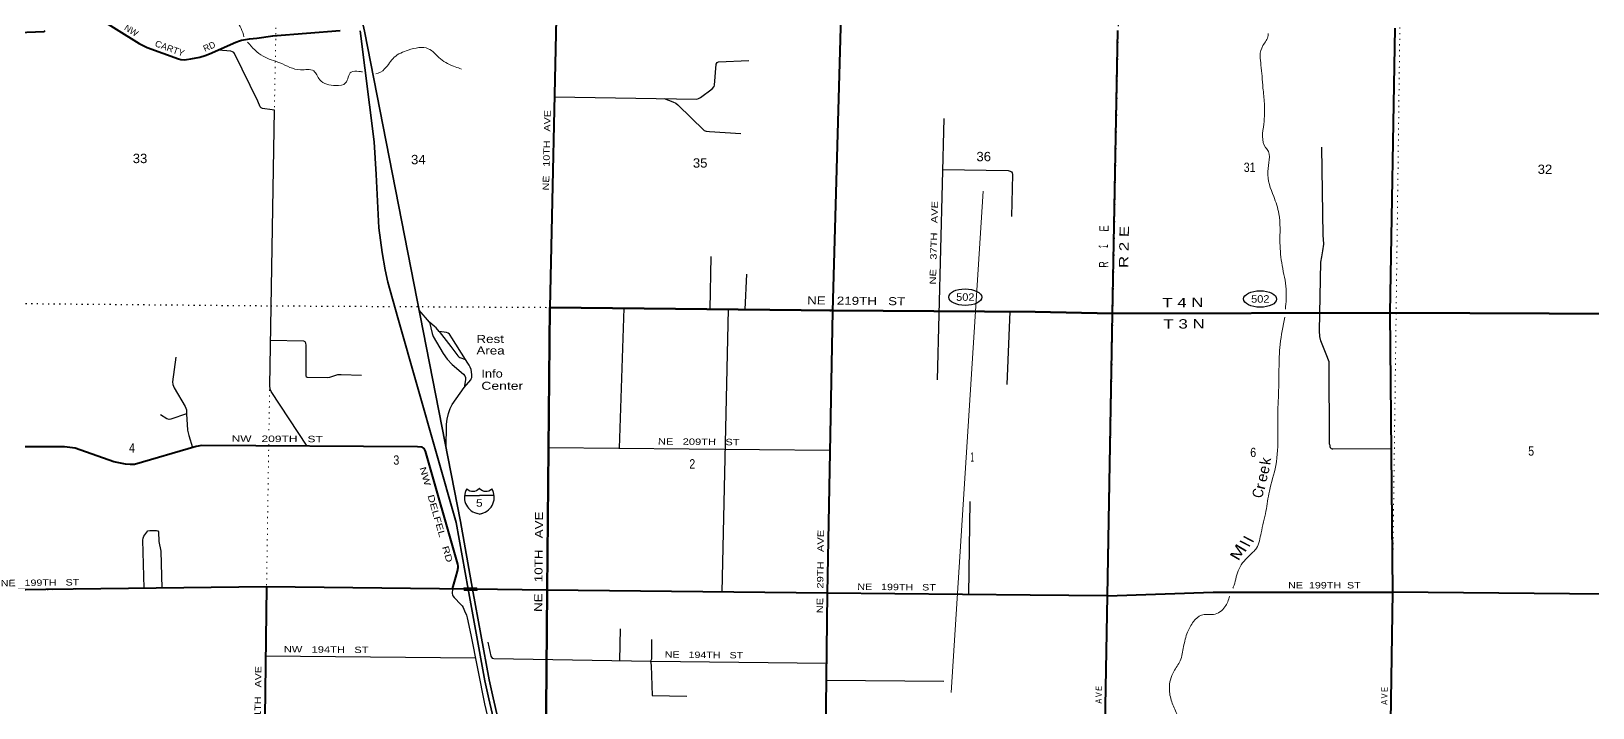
# Model space of a CAD drawing. Header units: feet. Extents: x -481249 to -254670, y -730376 to -544252.
# Drawn here: x -434086 to -404811, y -633270 to -620592 of the extents above; entities that cross this region are included whole.
import ezdxf
from ezdxf.enums import TextEntityAlignment as Align

# ---------------------------------------------------------------- set-up
doc = ezdxf.new("R2010")
doc.units = ezdxf.units.FT
doc.header["$LTSCALE"] = 70
doc.linetypes.add('DOTTED', pattern=[1.5, 0.3, -1.2])
for name, color, linetype, lineweight in [('15', 7, 'Continuous', 25), ('17', 7, 'Continuous', 25), ('18', 7, 'Continuous', 35), ('23', 7, 'Continuous', 70), ('26', 7, 'Continuous', 40), ('27', 7, 'Continuous', 13), ('29', 7, 'Continuous', 25), ('39', 7, 'Continuous', 13), ('41', 7, 'Continuous', 13), ('45', 7, 'Continuous', 25), ('46', 7, 'Continuous', 13), ('55', 7, 'Continuous', 13), ('6', 7, 'DOTTED', 25), ('7', 7, 'DOTTED', 13)]:
    doc.layers.add(name, color=color, linetype=linetype, lineweight=lineweight)
doc.layers.add('30', color=7, linetype='Continuous')

msp = doc.modelspace()

# ---------------------------------------------------------------- linework, layer by layer
at = {"layer": '15'}
for p, q in [((-425960.52, -629293.8), (-425684.11, -629293.8)), ((-425687.81, -629162.33), (-425684.91, -629159.42)), ((-425681.74, -629161.8), (-425685.17, -629159.42)), ((-425684.11, -629639.38), (-425748, -629621.42)), ((-425684.64, -629639.64), (-425621.01, -629620.9))]:
    msp.add_line(p, q, dxfattribs=at)
msp.add_lwpolyline([(-425408.75, -629293.8), (-425684.64, -629293.8), (-425684.11, -629293.8)], dxfattribs=at)
for centre, radius, start, end in [((-425657.89, -629328.9), 306.13, 148.44436, 254.43378), ((-425806.49, -629046.3), 165.66, 227.34248, 315.8117), ((-425562.8, -629046.3), 165.66, 224.18831, 312.69403), ((-425711.4, -629328.9), 306.13, 283.08087, 31.62484)]:
    msp.add_arc(centre, radius, start, end, dxfattribs=at)
at = {"layer": '17'}
for centre, major_axis in [((-416576.25, -625575.59), (309.24, -1)), ((-411046.98, -625610.42), (-309.24, 1))]:
    msp.add_ellipse(centre, major_axis=major_axis, ratio=0.500121, dxfattribs=at)
at = {"layer": '18'}
for p, q in [((-426119.14, -629796.99), (-425892.29, -631047.53)), ((-426040.42, -629782.71), (-425810.8, -631048.47))]:
    msp.add_line(p, q, dxfattribs=at)
for points in [[(-430005.55, -613301.03), (-427964.52, -620025.65), (-427836.2, -620593.01), (-426040.42, -629782.71)], [(-427920.31, -620583.78), (-427658.82, -622665.26), (-427619.79, -623276.53), (-427566.31, -624277.64), (-427507.54, -624738.85), (-427449.76, -625066.23), (-427401, -625295.62), (-427215.01, -625962.8), (-426119.14, -629796.99)], [(-425892.29, -631047.53), (-425580.71, -632765.1), (-425506.43, -633104.11), (-425033.53, -635146.13)], [(-425810.8, -631048.47), (-425502.25, -632749.39), (-425428.39, -633086.52), (-424955.59, -635128.08)]]:
    msp.add_lwpolyline(points, dxfattribs=at)
at = {"layer": '23'}
for p, q in [((-413812.66, -625882.08), (-415261.92, -625849.12)), ((-413812.66, -625882.08), (-408608.45, -625868.08)), ((-403262.85, -625893.57), (-408608.45, -625868.08))]:
    msp.add_line(p, q, dxfattribs=at)
msp.add_lwpolyline([(-415261.92, -625849.12), (-419061.28, -625823.55), (-424360.92, -625767.65), (-424410.78, -631064.66), (-424458.89, -636267.92)], dxfattribs=at)
at = {"layer": '26'}
for p, q in [((-413812.66, -625882.08), (-413712.21, -620578.75)), ((-408608.45, -625868.08), (-408513.03, -620532.44)), ((-413908.78, -631175.5), (-413812.66, -625882.08)), ((-408556.19, -631103.91), (-408608.45, -625868.08)), ((-429672.48, -631003.74), (-429747.96, -636300.71)), ((-425892.29, -631047.53), (-429672.48, -631003.82)), ((-425810.8, -631048.47), (-425892.29, -631047.53)), ((-424410.78, -631064.66), (-425810.8, -631048.47)), ((-419162.05, -631124.91), (-424410.78, -631064.66)), ((-415356.85, -631157.83), (-419162.08, -631124.91)), ((-413908.78, -631175.5), (-415356.85, -631157.83)), ((-408643.03, -636421.74), (-408556.19, -631103.91)), ((-414005.87, -636369.46), (-413908.78, -631175.5))]:
    msp.add_line(p, q, dxfattribs=at)
for points in [[(-418814.72, -615207.17), (-418914.92, -620524.06), (-419065.58, -625835.48), (-419162.05, -631124.91)], [(-424232.06, -619778.69), (-424360.92, -625767.65)], [(-433305.05, -620047.29), (-432063.32, -620821.45), (-431913.39, -620893.24), (-431326.75, -621109.08), (-431283.96, -621120.11), (-431218.26, -621124.36), (-431171.63, -621122.23), (-431096.27, -621110.89), (-430924.73, -621076.64), (-430826.18, -621045.9), (-430741.18, -621017.47), (-430250.7, -620799), (-430179.78, -620774.5), (-430141.63, -620761.77), (-429993.28, -620736.33), (-429853.83, -620718.69), (-429556.21, -620680.04), (-428290.89, -620579.52)], [(-435756.13, -621129.23), (-434736.99, -620645.49), (-434656.87, -620625.02), (-433841.76, -620595.84), (-433821.85, -620580.49)], [(-426190.66, -631044.08), (-426124.21, -630822.5), (-426093.44, -630712.87), (-426082.27, -630642.23), (-426082.27, -630614.66), (-426086.07, -630576.54), (-426691.3, -628459.36), (-426722.17, -628410.4), (-426758.35, -628386.12), (-426841.67, -628379.27), (-430886.16, -628355.36), (-430994.88, -628374.7), (-432151.75, -628710.84), (-432230.09, -628714.23), (-432315.97, -628704.68), (-432539.35, -628658.89), (-433264.74, -628405.67), (-433460.51, -628378.64), (-434855.72, -628381.53), (-437371.71, -628329.41), (-437396.34, -628337.41), (-437437.14, -628366.49), (-437476.1, -628401.64)], [(-429672.48, -631003.74), (-434857.85, -631067.56), (-437512.19, -631010.24)], [(-419162.08, -631124.91), (-419228.7, -636424.44), (-419218.01, -636731.3)], [(-413908.78, -631175.5), (-411926.35, -631105.67), (-408556.19, -631103.91)], [(-397897.06, -631152.16), (-397921.78, -631152.18), (-403261.66, -631157.07), (-408556.19, -631103.91)]]:
    msp.add_lwpolyline(points, dxfattribs=at)
at = {"layer": '29'}
for p, q in [((-416976.04, -622226.54), (-417100.89, -627123.78)), ((-421355.86, -625799.35), (-421341.5, -624812.35)), ((-420698.57, -625806.28), (-420670.22, -625146.5)), ((-422973.26, -625782.29), (-423061.69, -628406.03)), ((-421019.17, -625802.9), (-421139.9, -631102.21)), ((-415740.02, -625845.9), (-415796.1, -627210.95)), ((-409744.35, -628327.63), (-409753.41, -626790.24)), ((-424385.63, -628393.2), (-419113.16, -628444.31)), ((-408602.51, -628424.07), (-409680.9, -628420.06)), ((-416510.57, -631147.85), (-416483.59, -629401.87)), ((-423045.16, -631791.65), (-423059.86, -632387.56)), ((-429690.93, -632298.6), (-425757.34, -632337.71)), ((-419179.41, -632756.12), (-416979.62, -632770.02))]:
    msp.add_line(p, q, dxfattribs=at)
for points in [[(-428914.12, -628367.02), (-429588.35, -627344.24), (-429606.28, -627297.79), (-429614.76, -627232.06), (-429526.81, -622069.92), (-429614.31, -622059.75), (-429706.96, -622048.72), (-429751.47, -622038.12), (-429773.83, -622025.61), (-429791.73, -622006.31), (-429836.91, -621901.56), (-430276.01, -621008.66), (-430289.46, -620988.74), (-430309.92, -620974.74), (-430341, -620965.35), (-430574.61, -620943.28)], [(-424276.05, -621823.31), (-421609.48, -621862.53), (-421573.76, -621854.65), (-421536.57, -621832.25), (-421317.31, -621672.29), (-421282.97, -621627.87), (-421275.98, -621603.38), (-421242.52, -621207.31), (-421227.24, -621179.3), (-421201.42, -621166.19), (-420631.55, -621142.45)], [(-422218.42, -621853.57), (-422055.78, -621915.49), (-422004, -621939.46), (-421960.92, -621970.09), (-421467.63, -622450.31), (-421429.64, -622467.45), (-421371.92, -622470.79), (-420783.46, -622505.74)], [(-409858.94, -624486.22), (-409867.53, -624421.7), (-409893.03, -622765.25)], [(-417000.44, -623183.59), (-415767.66, -623204.3), (-415734.8, -623211.72), (-415707.85, -623228.23), (-415696.65, -623243.53), (-415690.96, -623274.83), (-415706.46, -624065.4)], [(-409753.41, -626790.24), (-409809.88, -626641.78), (-409909.16, -626391.28), (-409930.74, -626313.55), (-409935.06, -626205.57), (-409909.16, -624918.55), (-409891.89, -624819.22), (-409870.31, -624706.93), (-409853.05, -624581.68), (-409858.94, -624486.22)], [(-429597.61, -626384.29), (-428984.24, -626395.54), (-428953.9, -626408.7), (-428941.86, -626431.59), (-428935.6, -626479.43), (-428939.59, -627047.46), (-428929.14, -627063.48), (-428912.14, -627072.24), (-428537.53, -627081.71), (-428486.19, -627076.2), (-428337.67, -627024.53), (-428275.47, -627022.08), (-427891, -627037.82)], [(-431372.57, -626702.92), (-431436.09, -627165.05), (-431432.14, -627214.04), (-431408.76, -627276.16), (-431196.82, -627622.79), (-431177.82, -627686.89), (-431172.14, -627759.93), (-431153.68, -628067.55), (-431132.16, -628170.48), (-431064.32, -628394.88)], [(-431172.2, -627759.21), (-431467.29, -627860.88), (-431496.78, -627866.06), (-431543.32, -627854.94), (-431661.78, -627781.69)], [(-409744.35, -628327.63), (-409741.9, -628362.84), (-409738.66, -628373.63), (-409733.26, -628389.83), (-409712.73, -628411.39), (-409695.49, -628418.98), (-409680.9, -628420.06)], [(-431970.64, -631032.03), (-431992.34, -630130.18), (-431986.35, -630094.61), (-431972.48, -630056.4), (-431920.65, -629977.99), (-431899.84, -629955.85), (-431861.31, -629948.31), (-431734.15, -629950.43), (-431710.83, -629956.79), (-431701.77, -629970.9), (-431694.2, -630151.77), (-431658.64, -630335.35), (-431638.93, -631027.94)], [(-426190.66, -631044.08), (-426193.53, -631128.88), (-426189.83, -631151.67), (-426182.94, -631171.28), (-426159.76, -631207.05), (-426030.61, -631334.78), (-426008.62, -631361.59), (-425990.07, -631391.81), (-425962.52, -631451.18), (-425927.02, -631536.53), (-425910.6, -631587.94), (-425842.78, -631901.76), (-425588.45, -633199.45), (-425108.95, -635230.27), (-425098.35, -635312.97), (-425096.75, -635379.23), (-425116.95, -635656), (-425140.82, -635892.29), (-425177.35, -636154.35), (-425179.95, -636219.43), (-425168.7, -636291.08), (-425097.35, -636624.46)], [(-422458.8, -631993.17), (-422454.94, -632329.02), (-422457.79, -632358.57), (-422472.81, -632398.34), (-422460.76, -632478.95), (-422446.58, -633041.41), (-421793.69, -633052.08)], [(-425522.94, -632044.23), (-425471.88, -632300.39), (-425459.71, -632324.87), (-425442.2, -632338.55), (-425412.07, -632344.14), (-422464.79, -632398.54), (-419175.98, -632433.43)]]:
    msp.add_lwpolyline(points, dxfattribs=at)
at = {"layer": '39'}
for points in [[(-431091.8, -619954.66), (-430779.32, -620207.47), (-430398.41, -620367.66), (-430239.44, -620423.88), (-430096.92, -620697.68)], [(-430029.8, -620796.22), (-429740, -621060.84), (-429422.35, -621185.31), (-429038.69, -621315.45), (-428790.63, -621335.77), (-428676.45, -621501.27), (-428376.44, -621609.23), (-428190.8, -621559.71), (-428085.54, -621355.6), (-427942.96, -621345.15), (-427878.2, -621352.7)], [(-427623.68, -621387.4), (-427623.28, -621387.35), (-427460.75, -621299.11), (-427278.91, -621078.87), (-427017.03, -620944.96), (-426641.53, -620918.31), (-426413.71, -621108.76), (-426134.81, -621260.35), (-426021.52, -621299.35)], [(-410573.52, -625798.71), (-410559.06, -625424.54), (-410633.86, -624982.13), (-410675.04, -624556.87), (-410694.46, -624011.74), (-410793.02, -623689.14), (-410903.19, -623221.51), (-410914.52, -622805.23), (-410943.57, -622770.15), (-410978.36, -622333.04), (-410966.41, -621943.61), (-410993.72, -621655.42), (-411011.09, -621435.86), (-411030.77, -621226.27), (-411047.54, -621052.94), (-410993.41, -620859.76), (-410897.21, -620669.91), (-410898.9, -620635.14)], [(-411557.76, -631031.49), (-411549.95, -631013.11), (-411460.08, -630702.51), (-411258.9, -630429.59), (-411115.72, -630279.41), (-411028.66, -629994.84), (-410937.78, -629585.82), (-410874.1, -629212.1), (-410752.85, -628729.69), (-410715.3, -628160.25), (-410715.48, -627708.15), (-410695.89, -627200.42), (-410693.59, -626929.24), (-410671.16, -626459.78), (-410582.43, -625950.63)], [(-413591.35, -636333.63), (-413599.29, -636144.21), (-413582.23, -636046.29), (-413537.63, -635967.33), (-413506.09, -635855.81), (-413568.2, -635785.53), (-413680.44, -635777.96), (-413754.59, -635707.29), (-413755.59, -635608.81), (-413630.05, -635510.31), (-413527.12, -635362.87), (-413441.13, -635178.73), (-413418.3, -635089.04), (-413426.02, -634948.14), (-413340.37, -634840.35), (-413228.58, -634731.37), (-413219.48, -634631.19), (-413214.34, -634398.28), (-413153.7, -634189.22), (-413087.19, -634050.68), (-412985.02, -633993.64), (-412890.12, -634042.86), (-412755.57, -634043.1), (-412605.46, -633929.31), (-412541.39, -633804.75), (-412536.99, -633595.93), (-412606.83, -633384.75), (-412704.27, -633156.62), (-412748.99, -632912.08), (-412666.84, -632591.19), (-412546.19, -632390.07), (-412481.75, -632122.86), (-412407.23, -631853.97), (-412296.73, -631656.54), (-412146.38, -631534.72), (-411923.05, -631521.7), (-411705.81, -631379.89), (-411620.29, -631178.65)]]:
    msp.add_spline(points, degree=3, dxfattribs=at)
at = {"layer": '45'}
msp.add_line((-426618.73, -626042.69), (-426815.41, -625816.77), dxfattribs=at)
for points in [[(-426618.73, -626042.69), (-426572.13, -626258.87), (-426552.35, -626310.66), (-426360.88, -626633.59), (-426286.04, -626738.94), (-426193.55, -626838.58), (-425983.87, -627016.82), (-425958.16, -627047.29), (-425944.19, -627077.9), (-425942.06, -627125.99), (-425969.57, -627265.82)], [(-426440.83, -626218.02), (-426493.59, -626152.63), (-426524.74, -626125.56), (-426618.73, -626042.69)], [(-426440.83, -626218.02), (-426221.29, -626500.61), (-426089.28, -626674.59), (-426071.62, -626692.37), (-426048.73, -626709.16), (-425946.68, -626744.44)], [(-425946.68, -626744.44), (-426199.2, -626336.55), (-426228.81, -626286.23), (-426243.69, -626271.18), (-426271.54, -626249.58), (-426302.95, -626235.56), (-426440.83, -626218.02)], [(-425969.57, -627265.82), (-425845.86, -627126.41), (-425837.36, -627106.91), (-425828.2, -627079.43), (-425825.35, -627026.55), (-425838.88, -626931.32), (-425854.91, -626884.75), (-425873.99, -626848.87), (-425898.18, -626809.9), (-425946.68, -626744.44)], [(-426308.52, -628410.76), (-426297.35, -627958.16), (-426286.81, -627861.94), (-426264.25, -627754.23), (-426230.34, -627661.92), (-426192.03, -627589.43), (-425969.57, -627265.82)]]:
    msp.add_lwpolyline(points, dxfattribs=at)
at = {"layer": '46'}
msp.add_line((-416236.98, -623589.61), (-416838.47, -632987.41), dxfattribs=at)
at = {"layer": '55'}
for p, q in [((-425978.31, -631021.53), (-425969.22, -631071.64)), ((-425733.87, -631024.36), (-425978.31, -631021.53))]:
    msp.add_line(p, q, dxfattribs=at)
msp.add_lwpolyline([(-425733.87, -631024.36), (-425724.78, -631074.47), (-425969.22, -631071.64)], dxfattribs=at)
msp.add_lwpolyline([(-425968.71, -631029.64), (-425740.56, -631032.28), (-425734.38, -631066.36), (-425962.53, -631063.72)], close=True, dxfattribs=at)
at = {"layer": '6'}
for points in [[(-413504.02, -611806.73), (-413597.37, -615330.12), (-413712.21, -620578.75), (-413812.66, -625882.08), (-413908.78, -631175.5), (-414006.15, -636378.46), (-413992.72, -636825.01)], [(-445473.78, -625502.72), (-444998.39, -625513.13), (-443555.22, -625525.42), (-440024.59, -625600.35), (-434820.28, -625689.38), (-429592.88, -625736.84), (-424361.03, -625766.35), (-419065.87, -625829.56), (-415261.92, -625849.12)], [(-415261.88, -625847.29), (-413812.66, -625882.08), (-408682.62, -625862.94), (-403262.89, -625894.72), (-397931.6, -625862.64), (-392550.45, -625842.19), (-387189.12, -625813.07), (-383312.3, -625828.5)]]:
    msp.add_lwpolyline(points, dxfattribs=at)
at = {"layer": '7'}
msp.add_line((-408343.55, -614117.03), (-408642.01, -636919.74), dxfattribs=at)
for points in [[(-429078.16, -597760.23), (-429098.07, -599268.91), (-429219.58, -604566.34), (-429289.86, -609818.9), (-429403.16, -615108.52), (-429496.97, -620420.7), (-429592.88, -625736.84), (-429629.44, -628125.4)], [(-424496.55, -636635.45), (-424445.28, -636345.14), (-424402.45, -631067.8), (-424361.03, -625766.35), (-424247.78, -620478.74), (-424113.65, -615157.54), (-424030.56, -609873.19), (-423887.45, -604594.36), (-423856.95, -600125.88)], [(-418664.71, -606893.85), (-418701.38, -609939.27), (-418816.13, -615206.77), (-418916.1, -620524.81), (-419065.87, -625829.56), (-419163.29, -631125.59), (-419228.7, -636424.44), (-419218.01, -636731.3)], [(-429632.56, -628328.98), (-429673.43, -630999.18), (-429748.86, -636297.77), (-429738, -636539.08)], [(-415356.85, -631157.83), (-419163.29, -631125.59), (-424402.45, -631067.8), (-429673.43, -630999.18), (-434881.82, -631074.62), (-440087.19, -630947.44), (-442757.84, -630876.11)], [(-415356.85, -631157.84), (-413908.78, -631175.5), (-411926.35, -631105.67), (-408556.19, -631103.91), (-403261.66, -631157.07), (-397897.06, -631152.16), (-392619.66, -631174.64), (-387269.72, -631189.36), (-383400.32, -631160.89)]]:
    msp.add_lwpolyline(points, dxfattribs=at)

# ---------------------------------------------------------------- texts
at = {"layer": '15', "width": 1.2}
msp.add_text(' 5 ', height=140, dxfattribs=at).set_placement((-425685.18, -629501.91), align=Align.CENTER)
at = {"layer": '17', "width": 1.25}
for s, rotation, p in [('NE   219TH   ST', 359.396, (-419540.76, -625708.8)), ('NE   10TH   AVE', 89.47, (-424507.58, -631475.55))]:
    msp.add_text(s, height=150, rotation=rotation, dxfattribs=at).set_placement(p)
at = {"layer": '17', "width": 1.1}
for p in [(-416573.54, -625643.9), (-411044.08, -625678.73)]:
    msp.add_text('502', height=140, dxfattribs=at).set_placement(p, align=Align.CENTER)
at = {"layer": '27'}
for s, rotation, p in [('NW', 328.058, (-432353.49, -620556.08)), ('RD', 24.009, (-430829.52, -620978.73))]:
    msp.add_text(s, height=120, rotation=rotation, dxfattribs=at).set_placement(p)
for s, rotation, width, p in [('CARTY', 339.8, 1.05, (-431777.92, -620869.64)), ('NE   10TH   AVE', 88.767, 1.25, (-424379.49, -623575.96)), ('NW   209TH   ST', 359.661, 1.4, (-430330.09, -628284.98)), ('NW   DELFEL   RD', 285.953, 1.35, (-426805.83, -628775.25)), ('NE   29TH   AVE', 89.391, 1.3, (-419241.04, -631501.19)), ('NE   199TH   ST', 0.705, 1.25, (-434656.65, -630995.08)), ('NE   199TH   ST', 359.504, 1.25, (-418599.39, -631061.26)), ('NE  199TH  ST', 0.03, 1.25, (-410522.2, -631034.94)), ('NW   11TH   AVE', 89.184, 1.25, (-429790.86, -634049.79))]:
    msp.add_text(s, height=120, rotation=rotation, dxfattribs=dict(at, width=width)).set_placement(p)
for s, rotation, width, p in [('E', 88.929, 0.7, (-414011.16, -632907.18)), ('E', 89.064, 0.7, (-408656.02, -632930.07)), ('A', 88.929, 0.75, (-414015.65, -633147.14)), ('V', 88.929, 0.75, (-414013.41, -633027.16)), ('A', 89.064, 0.75, (-408659.94, -633170.03)), ('V', 89.064, 0.75, (-408657.98, -633050.05))]:
    msp.add_text(s, height=120, rotation=rotation, dxfattribs=dict(at, width=width)).set_placement(p, align=Align.CENTER)
at = {"layer": '30'}
for s, rotation, width, p in [('NE   37TH   AVE', 88.54, 1.3, (-417125.41, -625339.1)), ('NE   209TH   ST', 359.445, 1.3, (-422337.19, -628337.58)), ('NW   194TH   ST', 359.43, 1.3, (-429351.05, -632231.09)), ('NE   194TH   ST', 359.392, 1.25, (-422209.54, -632331.24))]:
    msp.add_text(s, height=120, rotation=rotation, dxfattribs=dict(at, width=width)).set_placement(p)
at = {"layer": '41'}
for s, rotation, p in [('k', 82.142, (-410857.11, -628728.2)), ('e', 76.429, (-410897.76, -628903.48))]:
    msp.add_text(s, height=200, rotation=rotation, dxfattribs=at).set_placement(p)
for s, rotation, width, p in [('r', 76.115, 1.15, (-410962.89, -629194.79)), ('e', 75.569, 1.05, (-410936.59, -629055.89)), ('C', 80.415, 0.9, (-411003.17, -629350.68)), ('M', 59.842, 1.3, (-411454.95, -630530.35)), ('i', 59.435, 1.3, (-411327.48, -630367.18)), ('l', 62.655, 1.15, (-411253.85, -630270.95)), ('l', 62.376, 1.15, (-411185.63, -630188.79))]:
    msp.add_text(s, height=200, rotation=rotation, dxfattribs=dict(at, width=width)).set_placement(p)
at = {"layer": '45'}
for s, width, p in [('Rest', 1.25, (-425739.21, -626433.28)), ('Area', 1.25, (-425739.68, -626649.82)), ('Info', 1.2, (-425646.61, -627082.48)), ('Center', 1.3, (-425646.6, -627310.73))]:
    msp.add_text(s, height=150, dxfattribs=dict(at, width=width)).set_placement(p)
at = {"layer": '6'}
for s, rotation, width, p in [('E', 88.96, 0.75, (-413886.3, -624348.06)), ('R 2 E', 88.96, 1.35, (-413520.16, -625031.51)), ('1', 88.96, 0.45, (-413902.62, -624660.6)), ('R', 88.96, 0.7, (-413895.63, -625023.82)), ('T 4 N', 0.214, 1.35, (-412880.73, -625764.7)), ('T 3 N', 0.214, 1.35, (-412859.11, -626164.48))]:
    msp.add_text(s, height=175, rotation=rotation, dxfattribs=dict(at, width=width)).set_placement(p)
at = {"layer": '7'}
for s, width, p in [('33', 1.05, (-432182.78, -623063.06)), ('34', 1.05, (-426964.84, -623083.59)), ('36', 1.05, (-416365.63, -623027.44)), ('35', 1.05, (-421681.85, -623148.02)), ('31', 0.85, (-411354.58, -623228.78)), ('32', 1.05, (-405843.97, -623266.33)), ('4', 0.85, (-432252.67, -628487.19)), ('1', 0.4, (-416477.64, -628656.95)), ('6', 0.85, (-411232.19, -628571.89)), ('5', 0.85, (-406021.6, -628546.03)), ('3', 0.85, (-427296.31, -628715.59)), ('2', 0.85, (-421748.32, -628787.07))]:
    msp.add_text(s, height=175, dxfattribs=dict(at, width=width)).set_placement(p)

doc.saveas('drawing.dxf')
